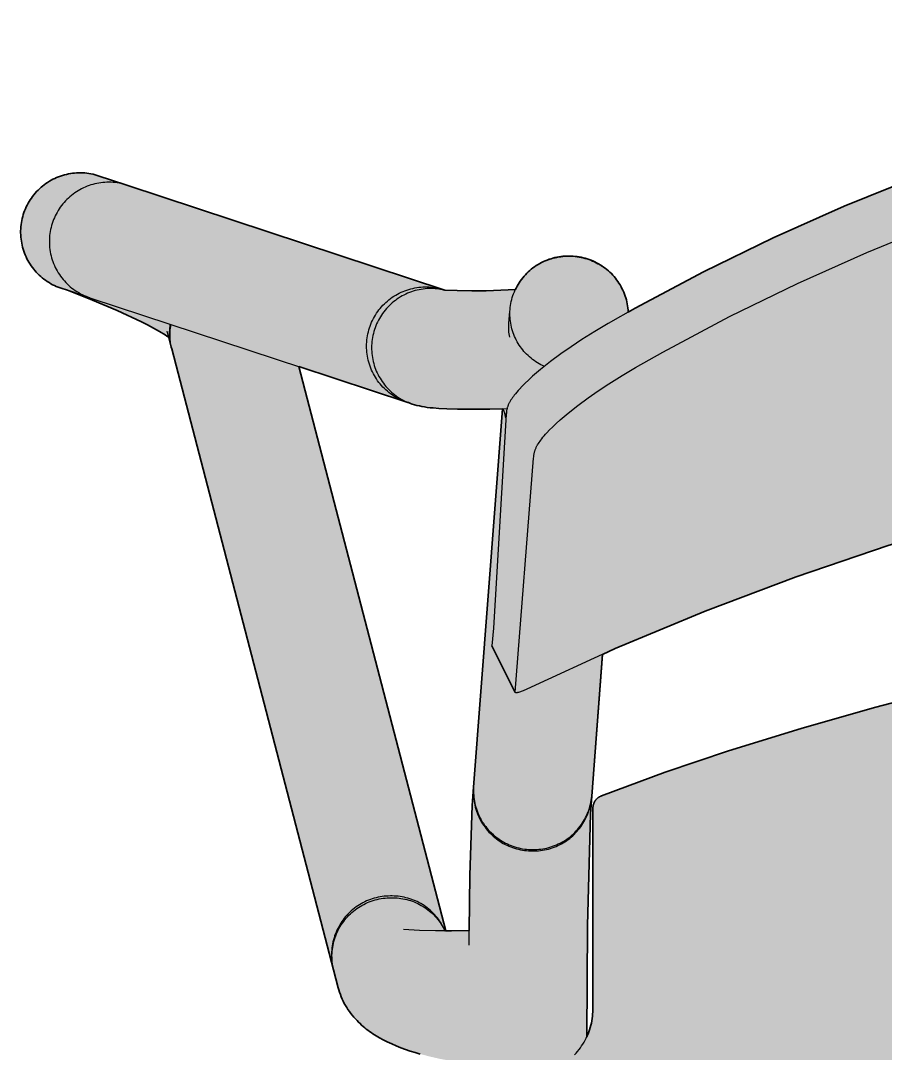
# Model space of a CAD drawing. Header units: millimetres. Extents: x 0 to 1732, y -873 to 830.
# Drawn here: x 80.8 to 212.3, y -529.2 to -372.3 of the extents above; entities that cross this region are included whole.
import ezdxf

# ---------------------------------------------------------------- set-up
doc = ezdxf.new("R2010")
doc.units = ezdxf.units.MM
doc.layers.add('Blocks', color=7, linetype='Continuous')
doc.layers.add('Blocks$Fill', color=7, linetype='Continuous', true_color=0xffffff)
doc.layers.add('Blocks$Inner', color=7, linetype='Continuous', lineweight=25, true_color=0x007f00)
doc.layers.add('Blocks$Outline', color=7, linetype='Continuous', lineweight=35, true_color=0xff3f3f)

# ---------------------------------------------------------------- blocks, each defined once
blk = doc.blocks.new('Petit Dining Chair Top')
at = {"layer": 'Blocks$Fill'}
h = blk.add_hatch(color=256, dxfattribs=at)
h.paths.add_polyline_path([(442.49, 272.01), (446.86, 273.45), (447.66, 273.67), (447.96, 273.74), (448.27, 273.79), (448.58, 273.83), (448.89, 273.87), (449.2, 273.89), (449.52, 273.9), (449.83, 273.9), (450.14, 273.88), (450.46, 273.86), (450.77, 273.83), (451.08, 273.78), (451.38, 273.73), (451.69, 273.66), (451.99, 273.59), (452.3, 273.5), (452.59, 273.4), (452.89, 273.29), (453.18, 273.18), (453.46, 273.05), (453.74, 272.91), (454.02, 272.76), (454.29, 272.61), (454.56, 272.44), (454.82, 272.27), (455.07, 272.08), (455.32, 271.89), (455.56, 271.69), (455.79, 271.48), (456.01, 271.26), (456.23, 271.04), (456.44, 270.8), (456.64, 270.56), (456.83, 270.32), (457.02, 270.06), (457.19, 269.81), (457.36, 269.54), (457.52, 269.27), (457.66, 268.99), (457.8, 268.71), (457.93, 268.43), (458.05, 268.14), (458.16, 267.84), (458.25, 267.54), (458.34, 267.24), (458.42, 266.94), (458.48, 266.63), (458.54, 266.33), (458.58, 266.02), (458.61, 265.7), (458.64, 265.39), (458.65, 265.08), (458.65, 264.77), (458.64, 264.45), (458.62, 264.14), (458.59, 263.83), (458.55, 263.52), (458.49, 263.21), (458.43, 262.9), (458.35, 262.6), (458.27, 262.3), (458.17, 262), (458.07, 261.71), (457.95, 261.42), (457.83, 261.13), (457.69, 260.85), (457.54, 260.57), (457.39, 260.3), (457.22, 260.03), (457.05, 259.77), (456.87, 259.52), (456.68, 259.27), (456.48, 259.03), (456.27, 258.79), (456.05, 258.57), (455.83, 258.35), (455.6, 258.14), (455.36, 257.94), (455.11, 257.74), (454.86, 257.56), (454.6, 257.38), (454.34, 257.21), (454.07, 257.05), (453.79, 256.9), (453.51, 256.77), (453.23, 256.64), (452.94, 256.52), (452.64, 256.41), (452.49, 256.36), (451.54, 256.04), (443.98, 252.98), (440.28, 251.25), (439.37, 250.79), (438.47, 250.31), (437.57, 249.81), (436.69, 249.27), (436.41, 249.1), (436.14, 248.91), (435.75, 247.41), (411.23, 153.37), (411.14, 153), (411.1, 152.81), (410.39, 150.08), (410.29, 149.74), (410.18, 149.39), (410.06, 149.05), (409.93, 148.71), (409.78, 148.37), (409.63, 148.04), (409.46, 147.71), (409.28, 147.39), (409.1, 147.08), (408.9, 146.77), (408.69, 146.47), (408.48, 146.17), (408.25, 145.89), (408.02, 145.61), (407.78, 145.34), (407.53, 145.08), (407.3, 144.85), (407.07, 144.63), (406.84, 144.42), (406.6, 144.21), (406.36, 144.01), (406.12, 143.81), (405.88, 143.63), (405.63, 143.44), (405.38, 143.27), (405.13, 143.1), (404.87, 142.93), (404.61, 142.77), (404.09, 142.47), (403.57, 142.18), (402.92, 141.85), (402.25, 141.54), (401.57, 141.25), (400.88, 140.97), (400.16, 140.71), (399.43, 140.46), (398.69, 140.23), (397.92, 140.01), (396.42, 139.62), (394.9, 139.27), (393.38, 138.97), (391.79, 138.7), (391.74, 138.69), (391.69, 138.68), (391.64, 138.67), (391.59, 138.65), (391.55, 138.64), (391.5, 138.62), (391.45, 138.6), (391.41, 138.57), (391.36, 138.55), (391.32, 138.53), (391.28, 138.5), (391.24, 138.47), (391.19, 138.44), (391.15, 138.41), (391.12, 138.38), (391.08, 138.35), (391.04, 138.31), (391.01, 138.27), (390.97, 138.24), (390.94, 138.2), (390.91, 138.16), (390.88, 138.12), (390.85, 138.08), (390.82, 138.03), (390.8, 137.99), (390.77, 137.95), (390.75, 137.9), (390.73, 137.86), (390.71, 137.81), (390.69, 137.76), (390.68, 137.71), (390.66, 137.67), (390.65, 137.62), (390.64, 137.57), (390.63, 137.52), (390.62, 137.47), (390.62, 137.42), (390.61, 137.37), (390.61, 137.32), (390.61, 137.27), (390.62, 116.87), (390.62, 116.87), (390.6, 116.84), (390.59, 116.82), (390.58, 116.81), (390.57, 116.79), (390.55, 116.78), (390.54, 116.77), (390.53, 116.75), (390.51, 116.74), (390.5, 116.73), (390.48, 116.72), (390.47, 116.71), (390.45, 116.7), (390.44, 116.69), (390.42, 116.68), (390.41, 116.67), (390.39, 116.66), (390.37, 116.66), (390.36, 116.65), (390.34, 116.64), (390.32, 116.64), (390.3, 116.63), (390.29, 116.63), (390.27, 116.62), (390.25, 116.62), (390.23, 116.62), (390.21, 116.62), (390.19, 116.62), (390.18, 116.62), (390.16, 116.62), (390.14, 116.62), (390.12, 116.62), (390.12, 116.13), (390.21, 116.1), (390.26, 116.07), (390.32, 116.05), (390.37, 116.02), (390.42, 115.99), (390.47, 115.96), (390.52, 115.93), (390.57, 115.89), (390.62, 115.86), (390.66, 44.53), (395.3, -176.02), (403.3, -181.95), (403.54, -182.14), (403.77, -182.35), (404, -182.56), (404.22, -182.79), (404.43, -183.02), (404.63, -183.25), (404.82, -183.49), (405.01, -183.74), (405.19, -184), (405.36, -184.26), (405.51, -184.53), (405.66, -184.8), (405.8, -185.08), (405.93, -185.36), (406.05, -185.65), (406.16, -185.94), (406.26, -186.24), (406.35, -186.53), (406.43, -186.83), (406.5, -187.14), (406.56, -187.44), (406.61, -187.75), (406.65, -188.06), (406.67, -188.37), (406.69, -188.68), (406.69, -188.99), (406.69, -189.3), (406.67, -189.61), (406.64, -189.92), (406.61, -190.23), (406.56, -190.53), (406.5, -190.84), (406.43, -191.14), (406.35, -191.44), (406.26, -191.74), (406.16, -192.03), (406.05, -192.32), (405.93, -192.61), (405.8, -192.89), (405.66, -193.16), (405.52, -193.44), (405.36, -193.7), (405.19, -193.96), (405.01, -194.22), (404.83, -194.47), (404.64, -194.71), (404.44, -194.95), (404.23, -195.17), (404.01, -195.4), (403.78, -195.61), (403.55, -195.82), (403.31, -196.01), (403.07, -196.2), (402.82, -196.38), (402.56, -196.56), (402.3, -196.72), (402.03, -196.87), (401.75, -197.02), (401.47, -197.15), (401.19, -197.28), (400.9, -197.39), (400.61, -197.5), (400.32, -197.59), (400.02, -197.68), (399.72, -197.76), (399.41, -197.82), (399.11, -197.87), (398.8, -197.92), (398.49, -197.95), (398.18, -197.97), (397.88, -197.98), (397.57, -197.99), (397.26, -197.98), (396.95, -197.96), (396.64, -197.92), (396.33, -197.88), (396.02, -197.83), (395.72, -197.77), (395.42, -197.7), (395.12, -197.61), (394.83, -197.52), (394.53, -197.42), (394.4, -197.67), (394.32, -197.82), (394.23, -197.97), (394.14, -198.12), (394.04, -198.26), (393.95, -198.4), (393.84, -198.55), (393.74, -198.68), (393.63, -198.82), (393.52, -198.95), (393.41, -199.08), (393.3, -199.21), (393.18, -199.34), (393.05, -199.47), (392.91, -199.6), (392.78, -199.73), (392.64, -199.86), (392.49, -199.98), (392.35, -200.1), (392.2, -200.21), (392.05, -200.32), (391.9, -200.43), (391.75, -200.54), (391.43, -200.75), (391.11, -200.94), (390.79, -201.13), (390.38, -201.35), (389.96, -201.55), (389.53, -201.74), (389.1, -201.92), (388.67, -202.09), (388.23, -202.24), (387.79, -202.39), (387.34, -202.53), (386.8, -202.68), (386.26, -202.82), (385.71, -202.95), (385.17, -203.06), (384.06, -203.27), (382.96, -203.45), (381.64, -203.62), (380.32, -203.75), (379, -203.86), (377.68, -203.94), (375.89, -204), (370.54, -204.06), (15.69, -204), (13.9, -203.94), (12.58, -203.86), (11.26, -203.75), (9.94, -203.62), (8.62, -203.45), (7.52, -203.27), (6.42, -203.06), (5.87, -202.95), (5.32, -202.82), (4.78, -202.68), (4.24, -202.53), (3.8, -202.39), (3.35, -202.24), (2.91, -202.09), (2.48, -201.92), (2.05, -201.74), (1.62, -201.55), (1.2, -201.35), (0.79, -201.13), (0.47, -200.94), (0.15, -200.75), (-0.17, -200.54), (-0.32, -200.43), (-0.47, -200.32), (-0.62, -200.21), (-0.77, -200.1), (-0.91, -199.98), (-1.06, -199.86), (-1.19, -199.73), (-1.33, -199.6), (-1.47, -199.47), (-1.6, -199.34), (-1.71, -199.21), (-1.83, -199.08), (-1.94, -198.95), (-2.05, -198.82), (-2.16, -198.68), (-2.26, -198.55), (-2.36, -198.4), (-2.46, -198.26), (-2.56, -198.12), (-2.65, -197.97), (-2.74, -197.82), (-2.82, -197.67), (-2.9, -197.52), (-2.95, -197.42), (-3.54, -197.61), (-3.84, -197.7), (-4.14, -197.77), (-4.44, -197.83), (-4.75, -197.88), (-5.06, -197.92), (-5.36, -197.96), (-5.67, -197.98), (-5.98, -197.99), (-6.29, -197.98), (-6.6, -197.97), (-6.91, -197.95), (-7.22, -197.92), (-7.53, -197.87), (-7.83, -197.82), (-8.14, -197.76), (-8.44, -197.68), (-8.73, -197.59), (-9.03, -197.5), (-9.32, -197.39), (-9.61, -197.28), (-9.89, -197.15), (-10.17, -197.02), (-10.45, -196.87), (-10.71, -196.72), (-10.98, -196.56), (-11.24, -196.38), (-11.49, -196.2), (-11.73, -196.01), (-11.97, -195.82), (-12.2, -195.61), (-12.43, -195.4), (-12.64, -195.17), (-12.85, -194.95), (-13.06, -194.71), (-13.25, -194.47), (-13.43, -194.22), (-13.61, -193.96), (-13.78, -193.7), (-13.93, -193.44), (-14.08, -193.16), (-14.22, -192.89), (-14.35, -192.61), (-14.47, -192.32), (-14.58, -192.03), (-14.68, -191.74), (-14.77, -191.44), (-14.85, -191.14), (-14.92, -190.84), (-14.98, -190.53), (-15.03, -190.23), (-15.06, -189.92), (-15.09, -189.61), (-15.11, -189.3), (-15.11, -188.99), (-15.11, -188.68), (-15.09, -188.37), (-15.06, -188.06), (-15.03, -187.75), (-14.98, -187.44), (-14.92, -187.14), (-14.85, -186.83), (-14.77, -186.53), (-14.68, -186.24), (-14.58, -185.94), (-14.47, -185.65), (-14.35, -185.36), (-14.22, -185.08), (-14.08, -184.8), (-13.93, -184.53), (-13.77, -184.26), (-13.61, -184), (-13.43, -183.74), (-13.24, -183.49), (-13.05, -183.25), (-12.85, -183.02), (-12.64, -182.79), (-12.42, -182.56), (-12.19, -182.35), (-11.96, -182.14), (-11.72, -181.95), (-11.47, -181.76), (-3.63, -175.95), (0.92, 44.84), (0.96, 115.86), (1.01, 115.89), (1.06, 115.93), (1.11, 115.96), (1.16, 115.99), (1.21, 116.02), (1.27, 116.05), (1.32, 116.07), (1.38, 116.1), (1.43, 116.12), (1.46, 116.13), (1.46, 116.62), (1.42, 116.62), (1.41, 116.62), (1.39, 116.62), (1.37, 116.62), (1.35, 116.62), (1.33, 116.62), (1.31, 116.62), (1.3, 116.63), (1.28, 116.63), (1.26, 116.64), (1.24, 116.64), (1.23, 116.65), (1.21, 116.66), (1.19, 116.66), (1.18, 116.67), (1.16, 116.68), (1.14, 116.69), (1.13, 116.7), (1.11, 116.71), (1.1, 116.72), (1.08, 116.73), (1.07, 116.74), (1.06, 116.75), (1.04, 116.77), (1.03, 116.78), (1.02, 116.79), (1, 116.81), (0.99, 116.82), (0.98, 116.84), (0.97, 116.85), (0.96, 116.87), (0.97, 135.22), (0.97, 137.32), (0.97, 137.37), (0.97, 137.42), (0.96, 137.47), (0.95, 137.52), (0.94, 137.57), (0.93, 137.62), (0.92, 137.67), (0.91, 137.71), (0.89, 137.76), (0.87, 137.81), (0.85, 137.86), (0.83, 137.9), (0.81, 137.95), (0.78, 137.99), (0.76, 138.03), (0.73, 138.08), (0.7, 138.12), (0.67, 138.16), (0.64, 138.2), (0.61, 138.24), (0.58, 138.27), (0.54, 138.31), (0.5, 138.35), (0.47, 138.38), (0.43, 138.41), (0.39, 138.44), (0.35, 138.47), (0.3, 138.5), (0.26, 138.53), (0.22, 138.55), (0.17, 138.57), (0.13, 138.6), (0.08, 138.62), (0.03, 138.64), (-0.01, 138.65), (-0.06, 138.67), (-0.11, 138.68), (-0.16, 138.69), (-0.21, 138.7), (-0.26, 138.71), (-3.32, 139.27), (-4.84, 139.62), (-6.34, 140.01), (-7.11, 140.23), (-7.85, 140.46), (-8.58, 140.71), (-9.29, 140.97), (-9.99, 141.25), (-10.67, 141.54), (-11.34, 141.85), (-11.99, 142.18), (-12.51, 142.47), (-13.03, 142.77), (-13.29, 142.93), (-13.54, 143.1), (-13.8, 143.27), (-14.05, 143.44), (-14.3, 143.63), (-14.54, 143.81), (-14.78, 144.01), (-15.02, 144.21), (-15.26, 144.42), (-15.49, 144.63), (-15.72, 144.85), (-15.94, 145.08), (-16.19, 145.34), (-16.44, 145.61), (-16.67, 145.89), (-16.89, 146.17), (-17.11, 146.47), (-17.32, 146.77), (-17.51, 147.08), (-17.7, 147.39), (-17.88, 147.71), (-18.04, 148.04), (-18.2, 148.37), (-18.34, 148.71), (-18.48, 149.05), (-18.6, 149.39), (-18.71, 149.74), (-18.81, 150.08), (-19.52, 152.81), (-44.17, 247.41), (-44.56, 248.91), (-45.11, 249.27), (-45.99, 249.81), (-46.89, 250.31), (-47.79, 250.79), (-48.7, 251.25), (-52.4, 252.98), (-56.16, 254.57), (-59.96, 256.04), (-61.06, 256.41), (-61.36, 256.52), (-61.65, 256.64), (-61.93, 256.77), (-62.21, 256.9), (-62.49, 257.05), (-62.76, 257.21), (-63.02, 257.38), (-63.28, 257.56), (-63.53, 257.74), (-63.78, 257.94), (-64.02, 258.14), (-64.25, 258.35), (-64.47, 258.57), (-64.69, 258.79), (-64.89, 259.03), (-65.09, 259.27), (-65.29, 259.52), (-65.47, 259.77), (-65.64, 260.03), (-65.81, 260.3), (-65.96, 260.57), (-66.11, 260.85), (-66.24, 261.13), (-66.37, 261.42), (-66.49, 261.71), (-66.59, 262), (-66.69, 262.3), (-66.77, 262.6), (-66.85, 262.9), (-66.91, 263.21), (-66.96, 263.52), (-67.01, 263.83), (-67.04, 264.14), (-67.06, 264.45), (-67.07, 264.77), (-67.07, 265.08), (-67.06, 265.39), (-67.03, 265.7), (-67, 266.02), (-66.96, 266.33), (-66.9, 266.63), (-66.83, 266.94), (-66.76, 267.24), (-66.67, 267.54), (-66.57, 267.84), (-66.47, 268.14), (-66.35, 268.43), (-66.22, 268.71), (-66.08, 268.99), (-65.94, 269.27), (-65.78, 269.54), (-65.61, 269.81), (-65.44, 270.06), (-65.25, 270.32), (-65.06, 270.56), (-64.86, 270.8), (-64.65, 271.04), (-64.43, 271.26), (-64.21, 271.48), (-63.97, 271.69), (-63.73, 271.89), (-63.49, 272.08), (-63.23, 272.27), (-62.97, 272.44), (-62.71, 272.61), (-62.44, 272.76), (-62.16, 272.91), (-61.88, 273.05), (-61.6, 273.18), (-61.31, 273.29), (-61.01, 273.4), (-60.71, 273.5), (-60.41, 273.59), (-60.11, 273.66), (-59.8, 273.73), (-59.49, 273.78), (-59.19, 273.83), (-58.87, 273.86), (-58.56, 273.88), (-58.25, 273.9), (-57.94, 273.9), (-57.62, 273.89), (-57.31, 273.87), (-57, 273.83), (-56.69, 273.79), (-56.38, 273.74), (-56.07, 273.67), (-55.28, 273.45), (-51.06, 272.06), (-2.59, 256.08), (1.5, 255.94), (3.71, 255.96), (5.92, 256.04), (8.14, 256.19), (8.38, 256.66), (8.54, 256.92), (8.7, 257.19), (8.87, 257.44), (9.06, 257.69), (9.25, 257.94), (9.44, 258.18), (9.65, 258.41), (9.87, 258.63), (10.09, 258.84), (10.32, 259.05), (10.55, 259.25), (10.8, 259.44), (11.05, 259.62), (11.3, 259.8), (11.57, 259.96), (11.83, 260.12), (12.11, 260.26), (12.38, 260.4), (12.67, 260.53), (12.95, 260.64), (13.24, 260.75), (13.54, 260.85), (13.84, 260.93), (14.14, 261.01), (14.44, 261.07), (14.74, 261.13), (15.05, 261.17), (15.36, 261.21), (15.67, 261.23), (15.97, 261.24), (16.28, 261.24), (16.59, 261.24), (16.9, 261.22), (17.21, 261.2), (17.52, 261.16), (17.83, 261.12), (18.14, 261.06), (18.44, 260.99), (18.74, 260.91), (19.04, 260.82), (19.33, 260.73), (19.62, 260.62), (19.91, 260.5), (20.19, 260.37), (20.47, 260.23), (20.74, 260.08), (21.01, 259.93), (21.27, 259.76), (21.53, 259.58), (21.78, 259.4), (22.02, 259.21), (22.26, 259), (22.49, 258.8), (22.71, 258.58), (22.92, 258.35), (23.13, 258.12), (23.33, 257.88), (23.52, 257.64), (23.7, 257.38), (23.87, 257.13), (24.03, 256.86), (24.19, 256.59), (24.33, 256.32), (24.47, 256.04), (24.59, 255.75), (24.71, 255.46), (24.81, 255.17), (24.91, 254.88), (24.99, 254.58), (25.06, 254.28), (25.13, 253.97), (25.18, 253.67), (25.22, 253.36), (25.25, 253.05), (25.28, 252.73), (36.73, 258.83), (47.33, 264), (58.1, 268.81), (69.02, 273.25), (80.09, 277.33), (91.28, 281.03), (102.59, 284.35), (114.01, 287.3), (125.52, 289.86), (137.11, 292.03), (148.77, 293.81), (160.48, 295.2), (172.23, 296.2), (184, 296.8), (195.79, 297.01), (207.58, 296.8), (219.36, 296.2), (231.11, 295.2), (242.81, 293.81), (254.47, 292.03), (266.06, 289.86), (277.57, 287.3), (288.99, 284.35), (300.3, 281.03), (311.5, 277.33), (322.56, 273.25), (333.48, 268.81), (344.25, 264), (354.85, 258.83), (365.27, 253.32), (366.31, 252.73), (366.33, 253.05), (366.36, 253.36), (366.4, 253.67), (366.45, 253.97), (366.52, 254.28), (366.59, 254.58), (366.68, 254.88), (366.77, 255.17), (366.88, 255.46), (366.99, 255.75), (367.12, 256.04), (367.25, 256.32), (367.39, 256.59), (367.55, 256.86), (367.71, 257.13), (367.88, 257.38), (368.07, 257.64), (368.25, 257.88), (368.45, 258.12), (368.66, 258.35), (368.87, 258.58), (369.1, 258.8), (369.32, 259), (369.56, 259.21), (369.8, 259.4), (370.05, 259.58), (370.31, 259.76), (370.57, 259.93), (370.84, 260.08), (371.11, 260.23), (371.39, 260.37), (371.67, 260.5), (371.96, 260.62), (372.25, 260.73), (372.55, 260.82), (372.84, 260.91), (373.14, 260.99), (373.45, 261.06), (373.75, 261.12), (374.06, 261.16), (374.37, 261.2), (374.68, 261.22), (374.99, 261.24), (375.3, 261.24), (375.61, 261.24), (375.92, 261.23), (376.22, 261.21), (376.53, 261.17), (376.84, 261.13), (377.14, 261.07), (377.45, 261.01), (377.75, 260.93), (378.04, 260.85), (378.34, 260.75), (378.63, 260.64), (378.91, 260.53), (379.2, 260.4), (379.48, 260.26), (379.75, 260.12), (380.02, 259.96), (380.28, 259.8), (380.53, 259.62), (380.78, 259.44), (381.03, 259.25), (381.26, 259.05), (381.49, 258.84), (381.72, 258.63), (381.93, 258.41), (382.14, 258.18), (382.34, 257.94), (382.53, 257.69), (382.71, 257.44), (382.88, 257.19), (383.04, 256.92), (383.2, 256.66), (383.34, 256.38), (383.44, 256.19), (387.87, 255.96), (390.08, 255.94), (392.29, 255.99), (394.17, 256.08)], flags=0)
h.paths.add_polyline_path([(18.99, 142.64), (19.17, 143.07), (19.29, 143.39), (19.41, 143.71), (19.51, 144.04), (19.6, 144.38), (19.67, 144.71), (19.74, 145.05), (19.79, 145.39), (19.84, 145.74), (19.87, 146.08), (19.88, 146.42), (19.89, 146.77), (19.91, 177.44), (19.91, 177.51), (19.92, 177.57), (19.93, 177.64), (19.94, 177.71), (19.95, 177.78), (19.97, 177.84), (19.98, 177.91), (20, 177.98), (20.03, 178.04), (20.05, 178.1), (20.08, 178.17), (20.1, 178.23), (20.14, 178.29), (20.17, 178.35), (20.2, 178.41), (20.24, 178.47), (20.28, 178.52), (20.32, 178.58), (20.36, 178.63), (20.41, 178.68), (20.45, 178.74), (20.5, 178.78), (20.55, 178.83), (20.6, 178.88), (20.65, 178.92), (20.71, 178.96), (20.76, 179), (20.82, 179.04), (20.88, 179.08), (20.94, 179.11), (21, 179.14), (21.06, 179.17), (21.12, 179.2), (21.19, 179.23), (30.89, 182.81), (40.52, 186.05), (51.58, 189.49), (62.71, 192.66), (73.59, 195.5), (84.53, 198.09), (95.52, 200.44), (106.56, 202.54), (117.62, 204.39), (128.72, 205.99), (139.85, 207.35), (151, 208.46), (162.18, 209.33), (173.37, 209.95), (184.58, 210.32), (195.79, 210.44), (207, 210.32), (218.21, 209.95), (229.4, 209.33), (240.58, 208.46), (251.74, 207.35), (262.86, 205.99), (273.96, 204.39), (285.02, 202.54), (296.06, 200.44), (307.06, 198.09), (317.99, 195.5), (328.87, 192.66), (340, 189.49), (351.06, 186.05), (360.69, 182.81), (370.39, 179.23), (370.46, 179.2), (370.52, 179.17), (370.58, 179.14), (370.64, 179.11), (370.7, 179.08), (370.76, 179.04), (370.82, 179), (370.87, 178.96), (370.93, 178.92), (370.98, 178.88), (371.03, 178.83), (371.08, 178.78), (371.13, 178.74), (371.17, 178.68), (371.22, 178.63), (371.26, 178.58), (371.3, 178.52), (371.34, 178.47), (371.38, 178.41), (371.41, 178.35), (371.45, 178.29), (371.48, 178.23), (371.51, 178.17), (371.53, 178.1), (371.56, 178.04), (371.58, 177.98), (371.6, 177.91), (371.62, 177.84), (371.63, 177.78), (371.64, 177.71), (371.65, 177.64), (371.66, 177.57), (371.67, 177.51), (371.67, 177.44), (371.67, 177.37), (371.7, 146.42), (371.72, 146.08), (371.75, 145.74), (371.79, 145.39), (371.84, 145.05), (371.91, 144.71), (371.99, 144.38), (372.08, 144.04), (372.18, 143.71), (372.29, 143.39), (372.41, 143.07), (372.55, 142.75), (372.59, 142.64), (372.06, 176.48), (371.86, 179.19), (370.22, 200.71), (354.63, 207.29), (340.79, 212.51), (326.78, 217.25), (312.62, 221.5), (298.32, 225.27), (283.9, 228.54), (269.37, 231.31), (254.76, 233.59), (240.08, 235.36), (225.35, 236.62), (210.58, 237.38), (195.79, 237.62), (181, 237.38), (166.24, 236.62), (151.5, 235.36), (136.82, 233.59), (122.21, 231.31), (107.68, 228.54), (93.26, 225.27), (78.96, 221.5), (64.8, 217.25), (50.79, 212.51), (36.95, 207.29), (23.3, 201.6), (21.37, 200.71), (19.73, 179.18), (19.52, 176.48), (19.09, 159.56)], flags=0)
h.paths.add_polyline_path([(6.16, 238.06), (1.9, 237.97), (-0.67, 238), (-2.31, 238.05), (-3.51, 238.11), (-4.38, 238.17), (-4.83, 238.21), (-5.29, 238.26), (-5.68, 238.32), (-6.09, 238.39), (-6.46, 238.47), (-6.83, 238.55), (-7.19, 238.65), (-7.55, 238.77), (-7.84, 238.87), (-8.12, 238.98), (-8.23, 239.02), (-24.81, 244.47), (-2.46, 158.72), (1.11, 158.8), (1.57, 177.75), (1.78, 180.55)], flags=0)
h.paths.add_polyline_path([(385.42, 238.06), (389.81, 180.41), (389.83, 180.16), (390.02, 177.75), (390.36, 167.16), (390.47, 158.8), (394.04, 158.72), (416.38, 244.45), (400.27, 239.14), (399.71, 238.94), (399.42, 238.85), (399.13, 238.77), (398.41, 238.55), (398.04, 238.47), (397.67, 238.39), (397.27, 238.32), (396.87, 238.26), (396.42, 238.21), (395.96, 238.17), (395.09, 238.11), (393.89, 238.05), (392.25, 238), (389.68, 237.97), (387.36, 238)], flags=0)
at = {"layer": 'Blocks$Inner'}
blk.add_line((6.73, 236.81), (6.29, 238.06), dxfattribs=at)
for points in [[(69.02, 273.25), (58.1, 268.81), (47.33, 264), (36.73, 258.83), (26.31, 253.32), (22.23, 251), (20.22, 249.8), (18.24, 248.55), (16.62, 247.48), (15.04, 246.37), (13.48, 245.22), (11.96, 244.02), (11.35, 243.5), (10.75, 242.98), (10.16, 242.45), (9.58, 241.9), (9.15, 241.47), (8.74, 241.03), (8.53, 240.81), (8.34, 240.58), (8.14, 240.34), (7.96, 240.11), (7.82, 239.93), (7.7, 239.76), (7.57, 239.58), (7.45, 239.4), (7.34, 239.21), (7.29, 239.12), (7.24, 239.02), (7.19, 238.93), (7.14, 238.83), (7.09, 238.73), (7.05, 238.63), (7.02, 238.55), (6.99, 238.47), (6.96, 238.38), (6.93, 238.3), (6.9, 238.22), (6.88, 238.13), (6.86, 238.04), (6.84, 237.96), (6.82, 237.86), (6.8, 237.77), (6.79, 237.68), (6.78, 237.58), (6.76, 237.4), (6.75, 237.21), (4.78, 204.7), (4.53, 202.02)], [(8.08, 194.99), (10.89, 230.55), (10.91, 230.75), (10.93, 230.94), (10.94, 231.03), (10.96, 231.13), (10.97, 231.23), (10.99, 231.32), (11.01, 231.41), (11.04, 231.49), (11.06, 231.58), (11.09, 231.66), (11.12, 231.75), (11.15, 231.83), (11.18, 231.91), (11.21, 231.99), (11.26, 232.09), (11.3, 232.19), (11.35, 232.29), (11.4, 232.39), (11.46, 232.48), (11.51, 232.57), (11.62, 232.76), (11.74, 232.94), (11.87, 233.12), (11.99, 233.3), (12.13, 233.47), (12.32, 233.71), (12.51, 233.94), (12.71, 234.17), (12.91, 234.39), (13.33, 234.83), (13.75, 235.26), (14.33, 235.81), (14.92, 236.34), (15.53, 236.86), (16.14, 237.37), (17.64, 238.55), (19.17, 239.69), (20.73, 240.78), (22.32, 241.83), (24.34, 243.09), (26.38, 244.32), (30.53, 246.66), (40.69, 252.05), (51.02, 257.09), (61.52, 261.79), (72.17, 266.13)], [(64.8, 217.25), (50.79, 212.51), (36.95, 207.29), (23.3, 201.6), (9.86, 195.44), (9.68, 195.36), (9.5, 195.28), (9.33, 195.21), (9.16, 195.14), (9.02, 195.09), (8.88, 195.04), (8.73, 194.99), (8.59, 194.95), (8.54, 194.94), (8.49, 194.93), (8.44, 194.92), (8.42, 194.91), (8.4, 194.91), (8.37, 194.9), (8.35, 194.9), (8.33, 194.9), (8.3, 194.9), (8.28, 194.9), (8.25, 194.9), (8.23, 194.9), (8.21, 194.9), (8.19, 194.9), (8.19, 194.9), (8.18, 194.9), (8.17, 194.9), (8.17, 194.9), (8.16, 194.9), (8.16, 194.9), (8.15, 194.9), (8.15, 194.9), (8.15, 194.91), (8.14, 194.91), (8.14, 194.91), (8.14, 194.91), (8.14, 194.91), (8.13, 194.91), (8.13, 194.91), (8.13, 194.91), (8.12, 194.91), (8.12, 194.92), (8.12, 194.92), (8.12, 194.92), (8.11, 194.92), (8.11, 194.92), (8.11, 194.92), (8.11, 194.93), (8.1, 194.93), (8.1, 194.93), (8.1, 194.93), (8.1, 194.93), (8.1, 194.93), (8.1, 194.94), (8.09, 194.94), (8.09, 194.94), (8.09, 194.94), (8.09, 194.94), (8.09, 194.95), (8.09, 194.95), (8.09, 194.95), (8.08, 194.95), (8.08, 194.95), (8.08, 194.96), (4.53, 201.98), (4.53, 202.02), (8.08, 194.99), (8.08, 194.99), (8.08, 194.99), (8.08, 194.99), (8.08, 194.99), (8.08, 194.99), (8.08, 194.98), (8.08, 194.98), (8.08, 194.98), (8.08, 194.98), (8.08, 194.98), (8.08, 194.98), (8.08, 194.98), (8.08, 194.98), (8.08, 194.97), (8.08, 194.97), (8.08, 194.97), (8.08, 194.97), (8.08, 194.97), (8.08, 194.97), (8.08, 194.97), (8.08, 194.97), (8.08, 194.97), (8.08, 194.96), (8.08, 194.96), (8.08, 194.96), (8.08, 194.96), (8.08, 194.96), (8.08, 194.96), (8.08, 194.96), (8.08, 194.96)], [(-56.55, 254.92), (-59.65, 255.94), (-59.85, 256), (-59.95, 256.04), (-60.91, 256.36), (-61.06, 256.41), (-61.36, 256.52), (-61.65, 256.64), (-61.93, 256.77), (-62.21, 256.9), (-62.49, 257.05), (-62.76, 257.21), (-63.02, 257.38), (-63.28, 257.56), (-63.53, 257.74), (-63.78, 257.94), (-64.02, 258.14), (-64.25, 258.35), (-64.47, 258.57), (-64.69, 258.79), (-64.89, 259.03), (-65.09, 259.27), (-65.29, 259.52), (-65.47, 259.77), (-65.64, 260.03), (-65.81, 260.3), (-65.96, 260.57), (-66.11, 260.85), (-66.24, 261.13), (-66.37, 261.42), (-66.49, 261.71), (-66.59, 262), (-66.69, 262.3), (-66.77, 262.6), (-66.85, 262.9), (-66.91, 263.21), (-66.96, 263.52), (-67.01, 263.83), (-67.04, 264.14), (-67.06, 264.45), (-67.07, 264.77), (-67.07, 265.08), (-67.06, 265.39), (-67.03, 265.7), (-67, 266.02), (-66.96, 266.33), (-66.9, 266.63), (-66.83, 266.94), (-66.76, 267.24), (-66.67, 267.54), (-66.57, 267.84), (-66.47, 268.14), (-66.35, 268.43), (-66.22, 268.71), (-66.08, 268.99), (-65.94, 269.27), (-65.78, 269.54), (-65.61, 269.81), (-65.44, 270.06), (-65.25, 270.32), (-65.06, 270.56), (-64.86, 270.8), (-64.65, 271.04), (-64.43, 271.26), (-64.21, 271.48), (-63.97, 271.69), (-63.73, 271.89), (-63.49, 272.08), (-63.23, 272.27), (-62.97, 272.44), (-62.71, 272.61), (-62.44, 272.76), (-62.16, 272.91), (-61.88, 273.05), (-61.6, 273.18), (-61.31, 273.29), (-61.01, 273.4), (-60.71, 273.5), (-60.41, 273.59), (-60.11, 273.66), (-59.8, 273.73), (-59.49, 273.78), (-59.19, 273.83), (-58.87, 273.86), (-58.56, 273.88), (-58.25, 273.9), (-57.94, 273.9), (-57.62, 273.89), (-57.31, 273.87), (-57, 273.83), (-56.69, 273.79), (-56.38, 273.74), (-56.07, 273.67), (-55.28, 273.45), (-51.06, 272.06)], [(-2.54, 256.07), (-2.62, 256.09), (-50.91, 272.01), (-51.2, 272.1), (-51.5, 272.18), (-51.8, 272.25), (-52.11, 272.31), (-52.41, 272.36), (-52.72, 272.4), (-53.02, 272.43), (-53.33, 272.45), (-53.64, 272.46), (-53.95, 272.45), (-54.26, 272.44), (-54.56, 272.42), (-54.87, 272.38), (-55.18, 272.34), (-55.48, 272.28), (-55.78, 272.21), (-56.08, 272.14), (-56.38, 272.05), (-56.67, 271.96), (-56.96, 271.85), (-57.24, 271.73), (-57.53, 271.61), (-57.8, 271.47), (-58.08, 271.32), (-58.34, 271.17), (-58.6, 271.01), (-58.86, 270.83), (-59.11, 270.65), (-59.35, 270.46), (-59.59, 270.27), (-59.82, 270.06), (-60.04, 269.85), (-60.26, 269.63), (-60.47, 269.4), (-60.67, 269.16), (-60.86, 268.92), (-61.04, 268.67), (-61.21, 268.42), (-61.38, 268.16), (-61.54, 267.89), (-61.68, 267.62), (-61.82, 267.34), (-61.95, 267.06), (-62.07, 266.78), (-62.18, 266.49), (-62.28, 266.2), (-62.37, 265.9), (-62.44, 265.6), (-62.51, 265.3), (-62.57, 265), (-62.62, 264.69), (-62.66, 264.39), (-62.68, 264.08), (-62.7, 263.77), (-62.7, 263.46), (-62.7, 263.15), (-62.68, 262.84), (-62.66, 262.53), (-62.62, 262.22), (-62.57, 261.91), (-62.51, 261.6), (-62.44, 261.3), (-62.36, 260.99), (-62.27, 260.69), (-62.17, 260.4), (-62.06, 260.11), (-61.94, 259.82), (-61.81, 259.53), (-61.67, 259.25), (-61.52, 258.98), (-61.36, 258.71), (-61.19, 258.45), (-61.01, 258.19), (-60.82, 257.94), (-60.63, 257.7), (-60.42, 257.46), (-60.21, 257.23), (-59.99, 257.01), (-59.76, 256.79), (-59.53, 256.59), (-59.29, 256.39), (-59.04, 256.2), (-58.78, 256.02), (-58.52, 255.85), (-58.25, 255.69), (-57.98, 255.53), (-57.7, 255.39), (-57.42, 255.26), (-57.13, 255.13), (-56.84, 255.02), (-56.55, 254.92), (-8.23, 239.02), (-9.24, 239.38), (-9.52, 239.51), (-9.8, 239.66), (-10.07, 239.81), (-10.33, 239.97), (-10.59, 240.14), (-10.85, 240.32), (-11.09, 240.51), (-11.33, 240.71), (-11.57, 240.92), (-11.79, 241.13), (-12.01, 241.35), (-12.22, 241.58), (-12.43, 241.82), (-12.62, 242.06), (-12.81, 242.31), (-12.98, 242.57), (-13.15, 242.83), (-13.31, 243.1), (-13.46, 243.37), (-13.6, 243.65), (-13.73, 243.93), (-13.85, 244.22), (-13.96, 244.51), (-14.06, 244.81), (-14.15, 245.11), (-14.23, 245.41), (-14.3, 245.71), (-14.35, 246.02), (-14.4, 246.33), (-14.44, 246.63), (-14.47, 246.94), (-14.48, 247.26), (-14.49, 247.57), (-14.48, 247.88), (-14.46, 248.19), (-14.44, 248.5), (-14.4, 248.81), (-14.35, 249.11), (-14.29, 249.42), (-14.22, 249.72), (-14.14, 250.02), (-14.05, 250.32), (-13.95, 250.62), (-13.84, 250.91), (-13.72, 251.19), (-13.59, 251.47), (-13.45, 251.75), (-13.3, 252.03), (-13.14, 252.29), (-12.97, 252.55), (-12.8, 252.81), (-12.61, 253.06), (-12.42, 253.3), (-12.22, 253.54), (-12, 253.77), (-11.79, 253.99), (-11.56, 254.2), (-11.33, 254.41), (-11.09, 254.61), (-10.84, 254.8), (-10.59, 254.98), (-10.33, 255.15), (-10.06, 255.31), (-9.79, 255.46), (-9.52, 255.61), (-9.24, 255.74), (-8.95, 255.87), (-8.66, 255.98), (-8.37, 256.09), (-8.07, 256.18), (-7.78, 256.26), (-7.47, 256.34), (-7.17, 256.4), (-6.86, 256.45), (-6.55, 256.5), (-6.24, 256.53), (-5.93, 256.55), (-5.62, 256.56), (-5.31, 256.56), (-5, 256.55), (-4.69, 256.52), (-4.38, 256.49), (-4.07, 256.45), (-3.77, 256.39), (-3.46, 256.33), (-3.16, 256.25), (-2.86, 256.17)], [(12.53, 244.48), (12.26, 244.6), (11.99, 244.74), (11.73, 244.88), (11.47, 245.03), (11.22, 245.19), (10.97, 245.36), (10.73, 245.54), (10.5, 245.73), (10.27, 245.92), (10.05, 246.12), (9.83, 246.33), (9.63, 246.55), (9.43, 246.77), (9.24, 247), (9.05, 247.23), (8.88, 247.48), (8.71, 247.72), (8.55, 247.98), (8.4, 248.24), (8.26, 248.5), (8.13, 248.77), (8, 249.04), (7.89, 249.32), (7.79, 249.6), (7.69, 249.88), (7.61, 250.17), (7.53, 250.46), (7.47, 250.75), (7.41, 251.04), (7.37, 251.34), (7.33, 251.64), (7.31, 251.93), (7.29, 252.23), (7.29, 252.53), (7.29, 252.83), (7.31, 253.13), (7.34, 253.44), (7.38, 253.74), (7.44, 254.05), (7.5, 254.35), (7.58, 254.65), (7.66, 254.95), (7.76, 255.24), (7.86, 255.53), (7.98, 255.82), (8.1, 256.1), (8.24, 256.38), (8.38, 256.66), (8.54, 256.92), (8.7, 257.19), (8.87, 257.44), (9.06, 257.69), (9.25, 257.94), (9.44, 258.18), (9.65, 258.41), (9.87, 258.63), (10.09, 258.84), (10.32, 259.05), (10.55, 259.25), (10.8, 259.44), (11.05, 259.62), (11.3, 259.8), (11.57, 259.96), (11.83, 260.12), (12.11, 260.26), (12.38, 260.4), (12.67, 260.53), (12.95, 260.64), (13.24, 260.75), (13.54, 260.85), (13.84, 260.93), (14.14, 261.01), (14.44, 261.07), (14.74, 261.13), (15.05, 261.17), (15.36, 261.21), (15.67, 261.23), (15.97, 261.24), (16.28, 261.24), (16.59, 261.24), (16.9, 261.22), (17.21, 261.2), (17.52, 261.16), (17.83, 261.12), (18.14, 261.06), (18.44, 260.99), (18.74, 260.91), (19.04, 260.82), (19.33, 260.73), (19.62, 260.62), (19.91, 260.5), (20.19, 260.37), (20.47, 260.23), (20.74, 260.08), (21.01, 259.93), (21.27, 259.76), (21.53, 259.58), (21.78, 259.4), (22.02, 259.21), (22.26, 259), (22.49, 258.8), (22.71, 258.58), (22.92, 258.35), (23.13, 258.12), (23.33, 257.88), (23.52, 257.64), (23.7, 257.38), (23.87, 257.13), (24.03, 256.86), (24.19, 256.59), (24.33, 256.32), (24.47, 256.04), (24.59, 255.75), (24.71, 255.46), (24.81, 255.17), (24.91, 254.88), (24.99, 254.58), (25.06, 254.28), (25.13, 253.97), (25.18, 253.67), (25.22, 253.36), (25.25, 253.05), (25.28, 252.73)], [(12.97, 260.62), (13.26, 260.73), (13.55, 260.82), (13.85, 260.91), (14.15, 260.99), (14.45, 261.05), (14.75, 261.11), (15.05, 261.15), (15.36, 261.19), (15.67, 261.21), (15.97, 261.22), (16.28, 261.23), (16.59, 261.22), (16.89, 261.21), (17.2, 261.18), (17.5, 261.14), (17.81, 261.1), (18.11, 261.04), (18.4, 260.97), (18.7, 260.9), (18.99, 260.81), (19.28, 260.71), (19.57, 260.61), (19.86, 260.49), (20.13, 260.37), (20.41, 260.23), (20.68, 260.09), (20.95, 259.94), (21.21, 259.78)], [(-44.56, 248.91), (-44.83, 249.1), (-45.11, 249.27), (-45.99, 249.81), (-46.89, 250.31), (-47.79, 250.79), (-48.7, 251.25), (-52.4, 252.98), (-56.16, 254.57), (-59.96, 256.04)], [(-2.69, 256.08), (-2.96, 256.14), (-3.24, 256.19), (-3.52, 256.23), (-3.8, 256.27), (-4.09, 256.29), (-4.37, 256.31), (-4.65, 256.31), (-4.96, 256.31), (-5.27, 256.3), (-5.58, 256.27), (-5.88, 256.24), (-6.19, 256.19), (-6.49, 256.14), (-6.79, 256.07), (-7.09, 256), (-7.39, 255.91), (-7.68, 255.81), (-7.97, 255.71), (-8.26, 255.59), (-8.54, 255.47), (-8.82, 255.33), (-9.09, 255.19), (-9.35, 255.03), (-9.62, 254.87), (-9.87, 254.7), (-10.12, 254.52), (-10.37, 254.33), (-10.6, 254.13), (-10.83, 253.92), (-11.06, 253.71), (-11.27, 253.49), (-11.48, 253.26), (-11.68, 253.03), (-11.87, 252.79), (-12.05, 252.54), (-12.23, 252.28), (-12.39, 252.02), (-12.55, 251.76), (-12.7, 251.49), (-12.84, 251.21), (-12.97, 250.93), (-13.09, 250.65), (-13.2, 250.36), (-13.29, 250.07), (-13.38, 249.77), (-13.46, 249.47), (-13.53, 249.17), (-13.59, 248.87), (-13.64, 248.57), (-13.68, 248.26), (-13.7, 247.95), (-13.72, 247.65), (-13.73, 247.34), (-13.72, 247.03), (-13.71, 246.73), (-13.69, 246.42), (-13.65, 246.12), (-13.61, 245.82), (-13.55, 245.52), (-13.48, 245.22), (-13.41, 244.92), (-13.32, 244.63), (-13.23, 244.34), (-13.12, 244.05), (-13.01, 243.77), (-12.88, 243.49), (-12.75, 243.22), (-12.61, 242.95), (-12.45, 242.68), (-12.29, 242.42), (-12.12, 242.17), (-11.94, 241.92), (-11.76, 241.68), (-11.56, 241.45), (-11.36, 241.22), (-11.15, 241), (-10.93, 240.78), (-10.71, 240.58), (-10.47, 240.38), (-10.24, 240.19), (-9.99, 240.01), (-9.74, 239.83), (-9.48, 239.67), (-9.22, 239.51), (-8.95, 239.36), (-8.68, 239.22), (-8.41, 239.1), (-8.12, 238.98), (-7.84, 238.87), (-7.55, 238.77), (-7.19, 238.65), (-6.83, 238.55), (-6.46, 238.47), (-6.09, 238.39), (-5.68, 238.32), (-5.29, 238.26), (-4.83, 238.21), (-4.38, 238.17), (-3.51, 238.11), (-2.31, 238.05), (-0.67, 238), (1.9, 237.97), (4.22, 238), (6.87, 238.09)], [(-2.91, 256.1), (-0.7, 255.99), (1.5, 255.94), (3.71, 255.96), (5.92, 256.04), (8.14, 256.19)], [(7.26, 248.9), (7.22, 249.16), (7.18, 249.43), (7.15, 249.7), (7.14, 249.97), (7.13, 250.24), (7.13, 250.51), (7.13, 250.78), (7.15, 251.05), (7.29, 252.87)], [(-44.17, 247.41), (-44.8, 249.82)], [(-44.23, 247.65), (-44.28, 247.9), (-44.33, 248.16), (-44.37, 248.41), (-44.4, 248.67), (-44.42, 248.93), (-44.43, 249.18), (-44.44, 249.44), (-44.43, 249.73), (-44.42, 250.02), (-44.4, 250.31), (-44.37, 250.6), (-44.32, 250.89)], [(-2.53, 158.7), (-2.65, 158.97), (-2.79, 159.24), (-2.93, 159.51), (-3.08, 159.77), (-3.24, 160.02), (-3.41, 160.27), (-3.58, 160.51), (-3.77, 160.75), (-3.96, 160.98), (-4.16, 161.21), (-4.37, 161.42), (-4.58, 161.63), (-4.8, 161.83), (-5.03, 162.03), (-5.27, 162.22), (-5.51, 162.39), (-5.76, 162.56), (-6.01, 162.72), (-6.27, 162.88), (-6.53, 163.02), (-6.8, 163.16), (-7.08, 163.28), (-7.35, 163.4), (-7.63, 163.5), (-7.92, 163.6), (-8.21, 163.69), (-8.5, 163.76), (-8.79, 163.83), (-9.08, 163.89), (-9.38, 163.93), (-9.68, 163.97), (-9.98, 164), (-10.28, 164.01), (-10.58, 164.02), (-10.88, 164.02), (-11.19, 164.01), (-11.5, 163.99), (-11.8, 163.97), (-12.11, 163.93), (-12.42, 163.88), (-12.72, 163.83), (-13.02, 163.76), (-13.32, 163.68), (-13.62, 163.59), (-13.91, 163.49), (-14.2, 163.38), (-14.48, 163.26), (-14.76, 163.13), (-15.04, 162.99), (-15.31, 162.85), (-15.58, 162.69), (-15.84, 162.52), (-16.09, 162.35), (-16.34, 162.16), (-16.58, 161.97), (-16.82, 161.77), (-17.04, 161.56), (-17.26, 161.34), (-17.48, 161.12), (-17.68, 160.89), (-17.88, 160.65), (-18.07, 160.4), (-18.25, 160.15), (-18.42, 159.89), (-18.58, 159.63), (-18.73, 159.36), (-18.87, 159.09), (-19.01, 158.81), (-19.13, 158.52), (-19.25, 158.24), (-19.35, 157.95), (-19.44, 157.65), (-19.53, 157.35), (-19.6, 157.05), (-19.66, 156.75), (-19.71, 156.45), (-19.76, 156.14), (-19.79, 155.83), (-19.81, 155.52), (-19.82, 155.21), (-19.82, 154.91), (-19.8, 154.6), (-19.78, 154.29), (-19.75, 153.98), (-19.7, 153.68), (-19.65, 153.37), (-19.52, 152.81), (-44.1, 247.13), (-44.17, 247.41), (-44.22, 247.69), (-44.27, 247.98), (-44.31, 248.26), (-44.34, 248.55), (-44.36, 248.84), (-44.37, 249.13), (-44.37, 249.42), (-44.35, 249.7), (-44.33, 249.99), (-44.3, 250.28), (-44.26, 250.57), (-44.21, 250.86)], [(-24.81, 244.47), (-2.45, 158.7)], [(6.16, 238.06), (1.78, 180.55), (1.76, 180.25), (1.76, 179.94), (1.77, 179.64), (1.79, 179.33), (1.81, 179.03), (1.85, 178.73), (1.9, 178.43), (1.96, 178.13), (2.03, 177.83), (2.11, 177.54), (2.2, 177.24), (2.3, 176.96), (2.4, 176.67), (2.52, 176.39), (2.65, 176.11), (2.79, 175.84), (2.94, 175.57), (3.09, 175.31), (3.26, 175.06), (3.43, 174.8), (3.61, 174.56), (3.8, 174.32), (4, 174.09), (4.2, 173.86), (4.42, 173.65), (4.64, 173.44), (4.87, 173.23), (5.1, 173.04), (5.34, 172.85), (5.59, 172.68), (5.84, 172.51), (6.1, 172.34), (6.37, 172.19), (6.64, 172.05), (6.91, 171.92), (7.19, 171.79), (7.47, 171.68), (7.76, 171.57), (8.05, 171.48), (8.34, 171.39), (8.64, 171.32), (8.93, 171.26), (9.23, 171.2), (9.54, 171.16), (9.84, 171.12), (10.14, 171.1), (10.45, 171.09), (10.75, 171.08), (11.06, 171.09), (11.37, 171.1), (11.68, 171.12), (11.99, 171.15), (12.29, 171.2), (12.6, 171.25), (12.9, 171.31), (13.2, 171.39), (13.5, 171.48), (13.79, 171.57), (14.08, 171.68), (14.37, 171.79), (14.65, 171.92), (14.93, 172.06), (15.2, 172.2), (15.47, 172.36), (15.73, 172.52), (15.99, 172.7), (16.24, 172.88), (16.48, 173.07), (16.72, 173.27), (16.95, 173.47), (17.17, 173.69), (17.38, 173.91), (17.59, 174.14), (17.79, 174.38), (17.98, 174.62), (18.16, 174.87), (18.33, 175.13), (18.5, 175.39), (18.65, 175.66), (18.79, 175.93), (18.93, 176.21), (19.06, 176.49), (19.17, 176.78), (19.28, 177.07), (19.37, 177.37), (19.46, 177.66), (19.53, 177.96), (19.6, 178.27), (19.65, 178.57), (19.69, 178.88), (19.73, 179.18), (21.37, 200.75)], [(6.71, 236.58), (6.63, 236.84), (6.56, 237.1), (6.5, 237.36), (6.44, 237.62)], [(17.12, 139.9), (17.36, 140.15), (17.58, 140.41), (17.8, 140.68), (18.01, 140.96), (18.2, 141.24), (18.39, 141.53), (18.57, 141.82), (18.73, 142.13), (18.89, 142.43), (19.04, 142.75), (19.17, 143.07), (19.29, 143.39), (19.41, 143.71), (19.51, 144.04), (19.6, 144.38), (19.67, 144.71), (19.74, 145.05), (19.79, 145.39), (19.84, 145.74), (19.87, 146.08), (19.88, 146.42), (19.89, 146.77), (19.91, 177.37), (19.91, 177.44), (19.91, 177.51), (19.92, 177.57), (19.93, 177.64), (19.94, 177.71), (19.95, 177.78), (19.97, 177.84), (19.98, 177.91), (20, 177.98), (20.03, 178.04), (20.05, 178.1), (20.08, 178.17), (20.1, 178.23), (20.14, 178.29), (20.17, 178.35), (20.2, 178.41), (20.24, 178.47), (20.28, 178.52), (20.32, 178.58), (20.36, 178.63), (20.41, 178.68), (20.45, 178.74), (20.5, 178.78), (20.55, 178.83), (20.6, 178.88), (20.65, 178.92), (20.71, 178.96), (20.76, 179), (20.82, 179.04), (20.88, 179.08), (20.94, 179.11), (21, 179.14), (21.06, 179.17), (21.12, 179.2), (21.19, 179.23), (30.89, 182.81), (40.52, 186.05), (51.58, 189.49), (62.71, 192.66), (73.59, 195.5)], [(1.08, 156.57), (1.22, 167.16), (1.57, 177.75), (1.78, 180.55), (1.75, 179.98), (1.74, 179.67), (1.75, 179.36), (1.77, 179.05), (1.8, 178.74), (1.85, 178.43), (1.9, 178.13), (1.96, 177.82), (2.03, 177.52), (2.12, 177.22), (2.21, 176.92), (2.32, 176.63), (2.43, 176.34), (2.56, 176.06), (2.69, 175.78), (2.84, 175.5), (2.99, 175.23), (3.15, 174.97), (3.33, 174.71), (3.51, 174.46), (3.7, 174.21), (3.9, 173.97), (4.1, 173.74), (4.32, 173.51), (4.54, 173.3), (4.77, 173.09), (5, 172.89), (5.25, 172.69), (5.5, 172.51), (5.76, 172.33), (6.02, 172.17), (6.29, 172.01), (6.56, 171.86), (6.84, 171.73), (7.12, 171.6), (7.41, 171.48), (7.7, 171.37), (8, 171.27), (8.29, 171.18), (8.59, 171.11), (8.9, 171.04), (9.2, 170.98), (9.51, 170.94), (9.82, 170.91), (10.13, 170.88), (10.44, 170.87), (10.75, 170.87), (11.05, 170.87), (11.36, 170.88), (11.66, 170.9), (11.96, 170.93), (12.26, 170.97), (12.56, 171.03), (12.86, 171.09), (13.15, 171.16), (13.44, 171.25), (13.73, 171.34), (14.01, 171.44), (14.3, 171.55), (14.57, 171.68), (14.85, 171.81), (15.12, 171.95), (15.38, 172.1), (15.64, 172.25), (15.89, 172.42), (16.14, 172.6), (16.38, 172.78), (16.61, 172.97), (16.84, 173.17), (17.06, 173.38), (17.27, 173.6), (17.48, 173.82), (17.68, 174.05), (17.87, 174.28), (18.05, 174.53), (18.22, 174.77), (18.39, 175.03), (18.55, 175.29), (18.69, 175.55), (18.83, 175.82), (18.96, 176.1), (19.08, 176.37), (19.19, 176.66), (19.29, 176.94), (19.38, 177.23), (19.46, 177.52), (19.53, 177.82), (19.59, 178.12), (19.64, 178.41), (19.68, 178.72), (19.73, 179.18), (19.52, 176.48), (19.09, 159.56), (18.99, 142.63)], [(-6.34, 140.01), (-7.11, 140.23), (-7.85, 140.46), (-8.58, 140.71), (-9.29, 140.97), (-9.99, 141.25), (-10.67, 141.54), (-11.34, 141.85), (-11.99, 142.18), (-12.51, 142.47), (-13.03, 142.77), (-13.29, 142.93), (-13.54, 143.1), (-13.8, 143.27), (-14.05, 143.44), (-14.3, 143.63), (-14.54, 143.81), (-14.78, 144.01), (-15.02, 144.21), (-15.26, 144.42), (-15.49, 144.63), (-15.72, 144.85), (-15.94, 145.08), (-16.19, 145.34), (-16.44, 145.61), (-16.67, 145.89), (-16.89, 146.17), (-17.11, 146.47), (-17.32, 146.77), (-17.51, 147.08), (-17.7, 147.39), (-17.88, 147.71), (-18.04, 148.04), (-18.2, 148.37), (-18.34, 148.71), (-18.48, 149.05), (-18.6, 149.39), (-18.71, 149.74), (-18.81, 150.08), (-19.52, 152.81), (-19.58, 153.11), (-19.64, 153.42), (-19.68, 153.73), (-19.71, 154.03), (-19.73, 154.34), (-19.74, 154.65), (-19.75, 154.96), (-19.73, 155.27), (-19.71, 155.58), (-19.68, 155.89), (-19.64, 156.2), (-19.59, 156.5), (-19.52, 156.81), (-19.45, 157.11), (-19.36, 157.41), (-19.27, 157.7), (-19.16, 157.99), (-19.05, 158.28), (-18.92, 158.56), (-18.79, 158.84), (-18.64, 159.12), (-18.49, 159.39), (-18.33, 159.65), (-18.15, 159.91), (-17.97, 160.16), (-17.78, 160.4), (-17.59, 160.64), (-17.38, 160.87), (-17.17, 161.1), (-16.94, 161.31), (-16.72, 161.52), (-16.48, 161.72), (-16.24, 161.91), (-15.99, 162.1), (-15.73, 162.27), (-15.47, 162.44), (-15.2, 162.6), (-14.93, 162.74), (-14.65, 162.88), (-14.37, 163.01), (-14.08, 163.13), (-13.79, 163.24), (-13.5, 163.33), (-13.2, 163.42), (-12.9, 163.5), (-12.6, 163.57), (-12.29, 163.62), (-11.99, 163.67), (-11.68, 163.7), (-11.37, 163.73), (-11.06, 163.74), (-10.75, 163.75), (-10.45, 163.75), (-10.15, 163.74), (-9.86, 163.72), (-9.56, 163.69), (-9.26, 163.66), (-8.97, 163.61), (-8.67, 163.55), (-8.38, 163.48), (-8.09, 163.4), (-7.81, 163.32), (-7.53, 163.22), (-7.25, 163.11), (-6.97, 163), (-6.7, 162.87), (-6.43, 162.73), (-6.17, 162.59), (-5.91, 162.44), (-5.66, 162.28), (-5.42, 162.11), (-5.18, 161.93), (-4.94, 161.74), (-4.71, 161.55), (-4.49, 161.35), (-4.28, 161.14), (-4.07, 160.92), (-3.87, 160.7), (-3.68, 160.47), (-3.5, 160.23), (-3.32, 159.99), (-3.16, 159.74), (-3, 159.49), (-2.85, 159.23), (-2.71, 158.97), (-2.58, 158.7)], [(1.11, 158.8), (-1.59, 158.72), (-4.03, 158.71), (-6.47, 158.77), (-8.9, 158.91)]]:
    blk.add_lwpolyline(points, dxfattribs=at)
at = {"layer": 'Blocks$Outline'}
for points in [[(25.28, 252.73), (26.31, 253.32), (36.73, 258.83), (47.33, 264), (58.1, 268.81), (69.02, 273.25), (80.09, 277.33), (91.28, 281.03), (102.59, 284.35), (114.01, 287.3), (125.52, 289.86), (137.11, 292.03), (148.77, 293.81), (160.48, 295.2), (172.23, 296.2), (184, 296.8), (195.79, 297.01), (207.58, 296.8)], [(-59.96, 256.04), (-60.91, 256.36), (-61.06, 256.41), (-61.36, 256.52), (-61.65, 256.64), (-61.93, 256.77), (-62.21, 256.9), (-62.49, 257.05), (-62.76, 257.21), (-63.02, 257.38), (-63.28, 257.56), (-63.53, 257.74), (-63.78, 257.94), (-64.02, 258.14), (-64.25, 258.35), (-64.47, 258.57), (-64.69, 258.79), (-64.89, 259.03), (-65.09, 259.27), (-65.29, 259.52), (-65.47, 259.77), (-65.64, 260.03), (-65.81, 260.3), (-65.96, 260.57), (-66.11, 260.85), (-66.24, 261.13), (-66.37, 261.42), (-66.49, 261.71), (-66.59, 262), (-66.69, 262.3), (-66.77, 262.6), (-66.85, 262.9), (-66.91, 263.21), (-66.96, 263.52), (-67.01, 263.83), (-67.04, 264.14), (-67.06, 264.45), (-67.07, 264.77), (-67.07, 265.08), (-67.06, 265.39), (-67.03, 265.7), (-67, 266.02), (-66.96, 266.33), (-66.9, 266.63), (-66.83, 266.94), (-66.76, 267.24), (-66.67, 267.54), (-66.57, 267.84), (-66.47, 268.14), (-66.35, 268.43), (-66.22, 268.71), (-66.08, 268.99), (-65.94, 269.27), (-65.78, 269.54), (-65.61, 269.81), (-65.44, 270.06), (-65.25, 270.32), (-65.06, 270.56), (-64.86, 270.8), (-64.65, 271.04), (-64.43, 271.26), (-64.21, 271.48), (-63.97, 271.69), (-63.73, 271.89), (-63.49, 272.08), (-63.23, 272.27), (-62.97, 272.44), (-62.71, 272.61), (-62.44, 272.76), (-62.16, 272.91), (-61.88, 273.05), (-61.6, 273.18), (-61.31, 273.29), (-61.01, 273.4), (-60.71, 273.5), (-60.41, 273.59), (-60.11, 273.66), (-59.8, 273.73), (-59.49, 273.78), (-59.19, 273.83), (-58.87, 273.86), (-58.56, 273.88), (-58.25, 273.9), (-57.94, 273.9), (-57.62, 273.89), (-57.31, 273.87), (-57, 273.83), (-56.69, 273.79), (-56.38, 273.74), (-56.07, 273.67), (-55.28, 273.45), (-51.06, 272.06)], [(-51.06, 272.06), (-50.91, 272.01), (-2.62, 256.09), (-2.59, 256.08)], [(8.14, 256.19), (8.24, 256.38), (8.38, 256.66), (8.54, 256.92), (8.7, 257.19), (8.87, 257.44), (9.06, 257.69), (9.25, 257.94), (9.44, 258.18), (9.65, 258.41), (9.87, 258.63), (10.09, 258.84), (10.32, 259.05), (10.55, 259.25), (10.8, 259.44), (11.05, 259.62), (11.3, 259.8), (11.57, 259.96), (11.83, 260.12), (12.11, 260.26), (12.38, 260.4), (12.67, 260.53), (12.95, 260.64), (13.24, 260.75), (13.54, 260.85), (13.84, 260.93), (14.14, 261.01), (14.44, 261.07), (14.74, 261.13), (15.05, 261.17), (15.36, 261.21), (15.67, 261.23), (15.97, 261.24), (16.28, 261.24), (16.59, 261.24), (16.9, 261.22), (17.21, 261.2), (17.52, 261.16), (17.83, 261.12), (18.14, 261.06), (18.44, 260.99), (18.74, 260.91), (19.04, 260.82), (19.33, 260.73), (19.62, 260.62), (19.91, 260.5), (20.19, 260.37), (20.47, 260.23), (20.74, 260.08), (21.01, 259.93), (21.27, 259.76), (21.53, 259.58), (21.78, 259.4), (22.02, 259.21), (22.26, 259), (22.49, 258.8), (22.71, 258.58), (22.92, 258.35), (23.13, 258.12), (23.33, 257.88), (23.52, 257.64), (23.7, 257.38), (23.87, 257.13), (24.03, 256.86), (24.19, 256.59), (24.33, 256.32), (24.47, 256.04), (24.59, 255.75), (24.71, 255.46), (24.81, 255.17), (24.91, 254.88), (24.99, 254.58), (25.06, 254.28), (25.13, 253.97), (25.18, 253.67), (25.22, 253.36), (25.25, 253.05), (25.28, 252.73)], [(-44.56, 248.91), (-44.83, 249.1), (-45.11, 249.27), (-45.99, 249.81), (-46.89, 250.31), (-47.79, 250.79), (-48.7, 251.25), (-52.4, 252.98), (-56.16, 254.57), (-59.96, 256.04)], [(-2.59, 256.08), (-0.7, 255.99), (1.5, 255.94), (3.71, 255.96), (5.92, 256.04), (8.14, 256.19)], [(-44.17, 247.41), (-44.56, 248.91)], [(-19.52, 152.81), (-44.1, 247.13), (-44.17, 247.41)], [(-8.23, 239.02), (-24.81, 244.47)], [(-24.81, 244.47), (-2.46, 158.72)], [(6.16, 238.06), (4.22, 238), (1.9, 237.97), (-0.67, 238), (-2.31, 238.05), (-3.51, 238.11), (-4.38, 238.17), (-4.83, 238.21), (-5.29, 238.26), (-5.68, 238.32), (-6.09, 238.39), (-6.46, 238.47), (-6.83, 238.55), (-7.19, 238.65), (-7.55, 238.77), (-7.84, 238.87), (-8.12, 238.98), (-8.23, 239.02)], [(1.78, 180.55), (6.16, 238.06)], [(210.58, 237.38), (195.79, 237.62), (181, 237.38), (166.24, 236.62), (151.5, 235.36), (136.82, 233.59), (122.21, 231.31), (107.68, 228.54), (93.26, 225.27), (78.96, 221.5), (64.8, 217.25), (50.79, 212.51), (36.95, 207.29), (23.3, 201.6), (21.37, 200.71)], [(18.99, 142.64), (19.04, 142.75), (19.17, 143.07), (19.29, 143.39), (19.41, 143.71), (19.51, 144.04), (19.6, 144.38), (19.67, 144.71), (19.74, 145.05), (19.79, 145.39), (19.84, 145.74), (19.87, 146.08), (19.88, 146.42), (19.89, 146.77), (19.91, 177.37), (19.91, 177.44), (19.91, 177.51), (19.92, 177.57), (19.93, 177.64), (19.94, 177.71), (19.95, 177.78), (19.97, 177.84), (19.98, 177.91), (20, 177.98), (20.03, 178.04), (20.05, 178.1), (20.08, 178.17), (20.1, 178.23), (20.14, 178.29), (20.17, 178.35), (20.2, 178.41), (20.24, 178.47), (20.28, 178.52), (20.32, 178.58), (20.36, 178.63), (20.41, 178.68), (20.45, 178.74), (20.5, 178.78), (20.55, 178.83), (20.6, 178.88), (20.65, 178.92), (20.71, 178.96), (20.76, 179), (20.82, 179.04), (20.88, 179.08), (20.94, 179.11), (21, 179.14), (21.06, 179.17), (21.12, 179.2), (21.19, 179.23), (30.89, 182.81), (40.52, 186.05), (51.58, 189.49), (62.71, 192.66), (73.59, 195.5)], [(21.37, 200.71), (19.73, 179.18)], [(1.11, 158.8), (1.22, 167.16), (1.57, 177.75), (1.78, 180.55)], [(19.73, 179.18), (19.52, 176.48), (19.09, 159.56), (18.99, 142.64)], [(-2.46, 158.72), (-1.59, 158.72), (1.11, 158.8)], [(-6.34, 140.01), (-7.11, 140.23), (-7.85, 140.46), (-8.58, 140.71), (-9.29, 140.97), (-9.99, 141.25), (-10.67, 141.54), (-11.34, 141.85), (-11.99, 142.18), (-12.51, 142.47), (-13.03, 142.77), (-13.29, 142.93), (-13.54, 143.1), (-13.8, 143.27), (-14.05, 143.44), (-14.3, 143.63), (-14.54, 143.81), (-14.78, 144.01), (-15.02, 144.21), (-15.26, 144.42), (-15.49, 144.63), (-15.72, 144.85), (-15.94, 145.08), (-16.19, 145.34), (-16.44, 145.61), (-16.67, 145.89), (-16.89, 146.17), (-17.11, 146.47), (-17.32, 146.77), (-17.51, 147.08), (-17.7, 147.39), (-17.88, 147.71), (-18.04, 148.04), (-18.2, 148.37), (-18.34, 148.71), (-18.48, 149.05), (-18.6, 149.39), (-18.71, 149.74), (-18.81, 150.08), (-19.52, 152.81)]]:
    blk.add_lwpolyline(points, dxfattribs=at)

msp = doc.modelspace()

# ---------------------------------------------------------------- block references
at = {"layer": 'Blocks'}
msp.add_blockref('Petit Dining Chair Top', (147.9, -669.35), dxfattribs=at)

doc.saveas('drawing.dxf')
